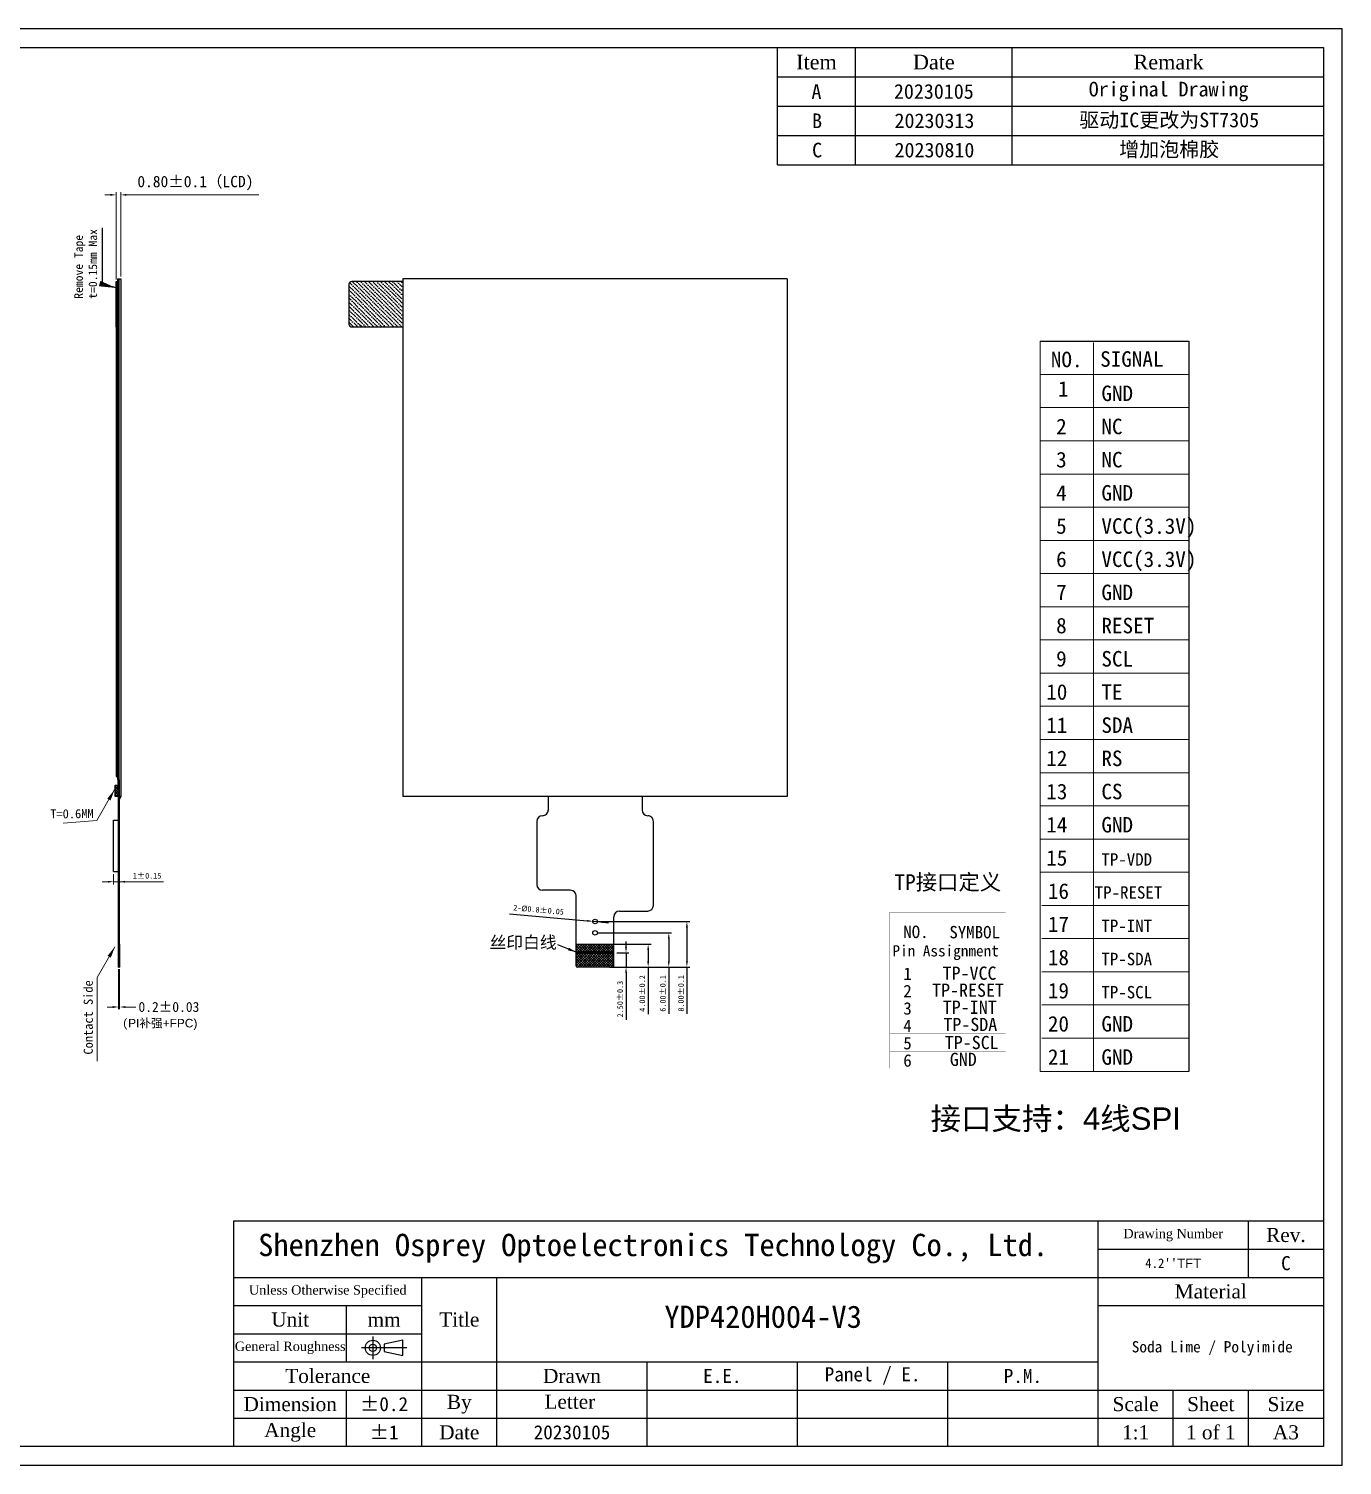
# Model space of a CAD drawing. Header units: millimetres. Extents: x 1186 to 1571, y 291 to 543.
# Drawn here: x 1340 to 1571, y 290.8 to 543.3 of the extents above; entities that cross this region are included whole.
import ezdxf
from ezdxf.enums import TextEntityAlignment as Align
from ezdxf.lldxf.tags import DXFTag

# ---------------------------------------------------------------- set-up
doc = ezdxf.new("R2010")
doc.units = ezdxf.units.MM
for name, color, linetype in [('BL', 7, 'Continuous'), ('dim', 3, 'Continuous'), ('Dimension', 7, 'Continuous'), ('DIM（标注）', 3, 'Continuous'), ('DWG', 7, 'Continuous'), ('FPC', 30, 'Continuous'), ('Frame', 7, 'Continuous'), ('IC', 3, 'Continuous'), ('Index', 7, 'Continuous'), ('M2', 4, 'Continuous'), ('TEXT', 4, 'Continuous'), ('下线-AG', 210, 'Continuous'), ('偏光片', 4, 'Continuous')]:
    doc.layers.add(name, color=color, linetype=linetype)
for name, color, linetype, lineweight in [('Title block', 7, 'Continuous', 9), ('图框', 7, 'Continuous', 0), ('尺寸标注层', 3, 'Continuous', 0)]:
    doc.layers.add(name, color=color, linetype=linetype, lineweight=lineweight)
doc.styles.add('SIMPLEX', font='simplex')
doc.styles.get("Standard").update_dxf_attribs({"font": 'txt', "bigfont": 'gbcbig.shx'})
doc.styles.add('宋体', font='')
doc.styles.add('样式 4', font='')
doc.styles.get('宋体').set_extended_font_data('SimSun')
doc.styles.get('样式 4').set_extended_font_data('SimSun')
tags = doc.linetypes.add('CENTER', pattern=[2, 1.25, -0.25, 0.25, -0.25]).pattern_tags.tags
tags[10:11] = [DXFTag(74, 4), DXFTag(75, 0), DXFTag(340, '0'), DXFTag(46, 0.0), DXFTag(50, 0.0), DXFTag(44, 0.0), DXFTag(45, 0.0)]
tags[8:9] = [DXFTag(74, 4), DXFTag(75, 0), DXFTag(340, '0'), DXFTag(46, 0.0), DXFTag(50, 0.0), DXFTag(44, 0.0), DXFTag(45, 0.0)]
tags[6:7] = [DXFTag(74, 4), DXFTag(75, 0), DXFTag(340, '0'), DXFTag(46, 0.0), DXFTag(50, 0.0), DXFTag(44, 0.0), DXFTag(45, 0.0)]
tags[4:5] = [DXFTag(74, 4), DXFTag(75, 0), DXFTag(340, '0'), DXFTag(46, 0.0), DXFTag(50, 0.0), DXFTag(44, 0.0), DXFTag(45, 0.0)]
doc.dimstyles.new('0', dxfattribs={"dimtxt": 2.5, "dimasz": 1.5, "dimexe": 0.5, "dimexo": 0.3, "dimgap": 0.2, "dimtad": 1, "dimzin": 1, "dimdsep": 46, "dimtxsty": 'Standard', "dimcen": 0, "dimadec": 0, "dimazin": 0, "dimtfac": 1, "dimtmove": 0, "dimatfit": 3, "dimfxl": 1, "dimarcsym": 0})
doc.dimstyles.new('2019', dxfattribs={"dimtxt": 2, "dimasz": 2, "dimexe": 0.5, "dimexo": 0.5, "dimgap": 0.5, "dimtad": 1, "dimdsep": 46, "dimtxsty": 'SIMPLEX', "dimcen": 1, "dimazin": 2, "dimtfac": 1, "dimtmove": 0, "dimatfit": 3, "dimfxl": 1.2, "dimlwd": 9, "dimlwe": 9, "dimarcsym": 0})
doc.dimstyles.new('ISO-25', dxfattribs={"dimtxt": 2.5, "dimasz": 2.5, "dimexe": 1.25, "dimexo": 0.625, "dimtad": 1, "dimtxsty": 'Standard', "dimcen": 2.5, "dimadec": 0, "dimazin": 0, "dimtfac": 1, "dimtmove": 0, "dimatfit": 3, "dimfxl": 1, "dimarcsym": 0})
doc.dimstyles.new('ISO-25$0', dxfattribs={"dimscale": 0.5, "dimtxt": 2, "dimasz": 2, "dimexe": 0.8, "dimexo": 0.8, "dimtad": 0, "dimrnd": 0.01, "dimzin": 9, "dimdsep": 46, "dimtxsty": 'Standard', "dimcen": 2.5, "dimadec": 0, "dimazin": 2, "dimtfac": 1, "dimtofl": 0, "dimtmove": 0, "dimatfit": 0, "dimfxl": 1, "dimlwd": 13, "dimlwe": 13, "dimarcsym": 0})
doc.dimstyles.get("Standard").update_dxf_attribs({"dimtxt": 3, "dimasz": 1.5, "dimexe": 0.3, "dimexo": 0.3, "dimgap": 0.5, "dimtad": 1, "dimtoh": 1, "dimdsep": 46, "dimtxsty": 'Standard', "dimcen": 0.5, "dimclrd": 2, "dimclre": 3, "dimclrt": 6, "dimadec": 1, "dimazin": 0, "dimtfac": 1, "dimtofl": 0, "dimtmove": 0, "dimatfit": 3, "dimfxl": 1, "dimtolj": 1, "dimtzin": 0, "dimarcsym": 0})
doc.dimstyles.new('标准', dxfattribs={"dimtxt": 1.8, "dimasz": 1.5, "dimexe": 0.5, "dimexo": 0.4, "dimgap": 0.1, "dimtad": 1, "dimzin": 1, "dimdsep": 46, "dimtxsty": '宋体', "dimblk": 'CLOSEDBLANK', "dimcen": 0.09, "dimclrd": 96, "dimclre": 96, "dimclrt": 3, "dimadec": 0, "dimazin": 0, "dimtfac": 1, "dimtofl": 0, "dimtmove": 0, "dimatfit": 1, "dimldrblk": 'CLOSEDBLANK', "dimfxl": 1, "dimtolj": 1, "dimlwd": 0, "dimlwe": 0, "dimarcsym": 0})
pattern_1 = [(45, (1076.01179, 304.9305), (-0.08838835, 0.08838835), []), (135, (1076.01179, 304.9305), (-0.08838835, -0.08838835), [])]

# ---------------------------------------------------------------- blocks, each defined once
blk = doc.blocks.new('*D57')
at = {"color": 7, "lineweight": 0, "transparency": 16777216}
for p, q in [((1354.34, 514.12), (1353.34, 514.12)), ((1355.34, 499.26), (1355.34, 514.62)), ((1356.14, 499.76), (1356.14, 514.62)), ((1357.14, 514.12), (1380.43, 514.12))]:
    blk.add_line(p, q, dxfattribs=at)
at = {"color": 7, "transparency": 16777216}
for points in [[(1354.34, 514.29), (1354.34, 513.96), (1355.34, 514.12)], [(1357.14, 514.29), (1357.14, 513.96), (1356.14, 514.12)]]:
    blk.add_solid(points, dxfattribs=at)
at = {"layer": 'Defpoints', "color": 0, "transparency": 16777216}
for p in [(1355.34, 514.12), (1355.34, 498.86), (1356.14, 499.36)]:
    blk.add_point(p, dxfattribs=at)
at = {"color": 7, "transparency": 16777216, "insert": (1369.28, 516.2), "char_height": 2, "attachment_point": 5, "style": '宋体'}
blk.add_mtext('\\A1;0.80%%P0.1（LCD)', dxfattribs=at)
blk = doc.blocks.new('_ClosedBlank')
at = {"color": 0, "linetype": 'ByBlock', "lineweight": -2}
for p, q in [((-1, 0.17), (0, 0)), ((-1, 0.17), (-1, -0.17)), ((0, 0), (-1, -0.17))]:
    blk.add_line(p, q, dxfattribs=at)
blk = doc.blocks.new('*D58')
at = {"color": 7, "lineweight": 13}
for p, q in [((1355.76, 377.96), (1355.76, 370.93)), ((1355.96, 377.96), (1355.96, 370.93)), ((1354.76, 371.33), (1353.76, 371.33)), ((1356.96, 371.33), (1358.81, 371.33))]:
    blk.add_line(p, q, dxfattribs=at)
at = {"color": 7}
for points in [[(1354.76, 371.5), (1354.76, 371.16), (1355.76, 371.33)], [(1356.96, 371.5), (1356.96, 371.16), (1355.96, 371.33)]]:
    blk.add_solid(points, dxfattribs=at)
at = {"layer": 'Defpoints', "color": 0}
for p in [(1355.76, 378.36), (1355.96, 378.36), (1355.96, 371.33)]:
    blk.add_point(p, dxfattribs=at)
at = {"color": 7, "insert": (1364.62, 371.33), "char_height": 1.75, "attachment_point": 5, "style": '宋体'}
blk.add_mtext('0.2%%P0.03', dxfattribs=at)
blk = doc.blocks.new('*D60')
at = {"layer": 'Defpoints', "color": 0, "transparency": 16777216}
for p in [(1441.81, 382.36), (1448.9, 382.36), (1441.61, 378.36)]:
    blk.add_point(p, dxfattribs=at)
at = {"layer": 'dim', "color": 0, "lineweight": -2, "transparency": 16777216}
for p, q in [((1442.31, 382.36), (1449.4, 382.36)), ((1448.9, 381.36), (1448.9, 379.36)), ((1442.11, 378.36), (1449.4, 378.36)), ((1448.9, 378.36), (1448.9, 370.06))]:
    blk.add_line(p, q, dxfattribs=at)
at = {"layer": 'dim', "color": 0, "transparency": 16777216}
for points in [[(1448.73, 381.36), (1449.07, 381.36), (1448.9, 382.36)], [(1448.73, 379.36), (1449.07, 379.36), (1448.9, 378.36)]]:
    blk.add_solid(points, dxfattribs=at)
at = {"layer": 'dim', "color": 0, "lineweight": 0, "transparency": 16777216, "insert": (1447.86, 373.71), "char_height": 1, "attachment_point": 5, "rotation": 90, "style": '宋体'}
blk.add_mtext('4.00±0.2', dxfattribs=at)
blk = doc.blocks.new('*D61')
at = {"layer": 'Defpoints', "color": 0, "transparency": 16777216}
for p in [(1442.86, 380.85), (1445.01, 380.85), (1442.66, 378.36)]:
    blk.add_point(p, dxfattribs=at)
at = {"layer": 'dim', "color": 0, "lineweight": -2, "transparency": 16777216}
for p, q in [((1445.01, 381.85), (1445.01, 382.85)), ((1443.36, 380.85), (1445.51, 380.85)), ((1445.01, 380.85), (1445.01, 378.36)), ((1443.16, 378.36), (1445.51, 378.36)), ((1445.01, 377.36), (1445.01, 369.08))]:
    blk.add_line(p, q, dxfattribs=at)
at = {"layer": 'dim', "color": 0, "transparency": 16777216}
for points in [[(1444.84, 381.85), (1445.17, 381.85), (1445.01, 380.85)], [(1444.84, 377.36), (1445.17, 377.36), (1445.01, 378.36)]]:
    blk.add_solid(points, dxfattribs=at)
at = {"layer": 'dim', "color": 0, "lineweight": 0, "transparency": 16777216, "insert": (1443.97, 372.72), "char_height": 1, "attachment_point": 5, "rotation": 90, "style": '宋体'}
blk.add_mtext('2.50±0.3', dxfattribs=at)
blk = doc.blocks.new('*D62')
at = {"color": 0, "lineweight": -2, "transparency": 16777216}
for p, q in [((1424.53, 387.7), (1438.17, 386.48)), ((1439.96, 386.32), (1439.17, 386.39)), ((1440.96, 386.23), (1441.95, 386.15))]:
    blk.add_line(p, q, dxfattribs=at)
at = {"color": 0, "transparency": 16777216}
for points in [[(1438.18, 386.65), (1438.15, 386.32), (1439.17, 386.39)], [(1440.97, 386.4), (1440.94, 386.07), (1439.96, 386.32)]]:
    blk.add_solid(points, dxfattribs=at)
at = {"layer": 'Defpoints', "color": 0, "transparency": 16777216}
for p in [(1439.17, 386.39), (1439.96, 386.32)]:
    blk.add_point(p, dxfattribs=at)
at = {"color": 0, "transparency": 16777216, "insert": (1429.63, 388.41), "char_height": 1, "attachment_point": 5, "rotation": 354.9013, "style": '宋体'}
blk.add_mtext('2-%%C0.8%%P0.05', dxfattribs=at)
blk = doc.blocks.new('*D65')
at = {"layer": 'Defpoints', "color": 0, "transparency": 16777216}
for p in [(1439.56, 384.36), (1452.53, 384.36), (1441.61, 378.36)]:
    blk.add_point(p, dxfattribs=at)
at = {"layer": 'dim', "color": 0, "lineweight": -2, "transparency": 16777216}
for p, q in [((1440.06, 384.36), (1453.03, 384.36)), ((1452.53, 383.36), (1452.53, 379.36)), ((1442.11, 378.36), (1453.03, 378.36)), ((1452.53, 378.36), (1452.53, 370.11))]:
    blk.add_line(p, q, dxfattribs=at)
at = {"layer": 'dim', "color": 0, "transparency": 16777216}
for points in [[(1452.36, 383.36), (1452.69, 383.36), (1452.53, 384.36)], [(1452.36, 379.36), (1452.69, 379.36), (1452.53, 378.36)]]:
    blk.add_solid(points, dxfattribs=at)
at = {"layer": 'dim', "color": 0, "lineweight": 0, "transparency": 16777216, "insert": (1451.49, 373.72), "char_height": 1, "attachment_point": 5, "rotation": 90, "style": '宋体'}
blk.add_mtext('6.00±0.1', dxfattribs=at)
blk = doc.blocks.new('*D66')
at = {"layer": 'Defpoints', "color": 0, "transparency": 16777216}
for p in [(1439.56, 386.36), (1455.71, 386.36), (1441.61, 378.36)]:
    blk.add_point(p, dxfattribs=at)
at = {"layer": 'dim', "color": 0, "lineweight": -2, "transparency": 16777216}
for p, q in [((1440.06, 386.36), (1456.21, 386.36)), ((1455.71, 385.36), (1455.71, 379.36)), ((1442.11, 378.36), (1456.21, 378.36)), ((1455.71, 378.36), (1455.71, 370.13))]:
    blk.add_line(p, q, dxfattribs=at)
at = {"layer": 'dim', "color": 0, "transparency": 16777216}
for points in [[(1455.55, 385.36), (1455.88, 385.36), (1455.71, 386.36)], [(1455.55, 379.36), (1455.88, 379.36), (1455.71, 378.36)]]:
    blk.add_solid(points, dxfattribs=at)
at = {"layer": 'dim', "color": 0, "lineweight": 0, "transparency": 16777216, "insert": (1454.68, 373.74), "char_height": 1, "attachment_point": 5, "rotation": 90, "style": '宋体'}
blk.add_mtext('8.00±0.1', dxfattribs=at)
blk = doc.blocks.new('*D91')
at = {"layer": 'Defpoints', "color": 0}
for p in [(1355.89, 396.67), (1354.89, 395.16), (1355.89, 393.36)]:
    blk.add_point(p, dxfattribs=at)
at = {"layer": 'TEXT', "color": 0, "lineweight": 9, "ltscale": 5}
for p, q in [((1354.89, 394.66), (1354.89, 392.86)), ((1355.89, 396.17), (1355.89, 392.86)), ((1353.89, 393.36), (1352.89, 393.36)), ((1354.89, 393.36), (1355.89, 393.36)), ((1355.89, 393.36), (1363.68, 393.36)), ((1356.89, 393.36), (1357.89, 393.36))]:
    blk.add_line(p, q, dxfattribs=at)
at = {"layer": 'TEXT', "color": 0}
for points in [[(1353.89, 393.19), (1353.89, 393.52), (1354.89, 393.36)], [(1356.89, 393.52), (1356.89, 393.19), (1355.89, 393.36)]]:
    blk.add_solid(points, dxfattribs=at)
at = {"layer": 'TEXT', "color": 0, "insert": (1360.8, 394.4), "char_height": 1, "attachment_point": 5, "style": '宋体'}
blk.add_mtext('1%%P0.15', dxfattribs=at)

msp = doc.modelspace()

# ---------------------------------------------------------------- hatches: boundary and pattern name
h = msp.add_hatch()
h.set_pattern_fill('ANSI37', color=6, scale=0.1)
h.set_pattern_definition([(45, (0.94545, 1.00975), (-0.2245064, 0.2245064), []), (135, (0.94545, 1.00975), (-0.2245064, -0.2245064), [])])
h.paths.add_polyline_path([(1355.7681312, 410.3578222), (1355.1681312, 410.3578222), (1355.1681312, 408.3578222), (1355.7681312, 408.3578222)])
h = msp.add_hatch()
h.set_pattern_fill('ANSI37', color=0, style=0)
h.set_pattern_definition(pattern_1)
h.paths.add_polyline_path([(1355.6381, 411.3578222), (1355.8881312, 411.3578222), (1355.8881312, 408.3578222), (1355.7681312, 408.3578222)])
h = msp.add_hatch()
h.set_pattern_fill('ANSI37', color=0, style=0)
h.set_pattern_definition(pattern_1)
h.paths.add_polyline_path([(1355.8881312, 408.3578222), (1356.1381, 408.3578222), (1355.8881312, 407.8412564)])
h = msp.add_hatch()
h.set_pattern_fill('ANSI37', color=24, scale=0.01, style=0)
h.set_pattern_definition([(45, (44.908045, -6.999135), (-0.0224506403, 0.0224506403), []), (135, (44.908045, -6.999135), (-0.0224506403, -0.0224506403), [])])
h.paths.add_polyline_path([(1355.8881312, 382.3587), (1355.8881312, 378.3586876), (1355.9581, 378.3586876), (1355.9581, 382.3587)])
at = {"layer": 'dim'}
h = msp.add_hatch(dxfattribs=at)
h.set_pattern_fill('ANSI36', color=5, scale=4, style=0)
h.set_pattern_definition([(135, (2105.98507, -3926.75136), (-0.265165043, 0.972271824), [1.25, -0.25, 0, -0.25])])
h.paths.add_polyline_path([(1396.2798373, 498.3962112, -0.4142135624), (1396.7798373, 498.8962112), (1405.6298373, 498.8962112), (1405.6298373, 490.8962112), (1396.7798373, 490.8962112, -0.4142135624), (1396.2798373, 491.3962112)])
at = {"layer": 'DIM（标注）'}
h = msp.add_hatch(dxfattribs=at)
h.set_pattern_fill('ANSI37', color=22, scale=0.1, style=0)
h.set_pattern_definition([(45, (-122.9821, 166.36077), (-0.2245064, 0.2245064), []), (135, (-122.9821, 166.36077), (-0.2245064, -0.2245064), [])])
h.paths.add_polyline_path([(1436.2640971, 382.3586876), (1436.2640971, 378.5586876, 0.4142135624), (1436.4640971, 378.3586876), (1442.6640971, 378.3586876, 0.4142135624), (1442.8640971, 378.5586876), (1442.8640971, 382.3586876)])
h = msp.add_hatch(dxfattribs=at)
h.set_pattern_fill('ANSI31', color=0, scale=0.01, style=0)
h.set_pattern_definition([(45, (-132.982114, 166.360772), (-0.0224506403, 0.0224506403), [])])
h.paths.add_polyline_path([(1442.8640971, 380.9586876), (1442.8640971, 380.7586876), (1436.2640971, 380.7586876), (1436.2640971, 380.9586876)])

# ---------------------------------------------------------------- linework, layer by layer
for p, q in [((1517.8278864, 488.382124), (1543.9642001, 488.3821233)), ((1543.9642001, 488.3821233), (1543.9642518, 360.0137703)), ((1355.6381, 411.3578222), (1355.7681312, 408.3578222)), ((1355.668114, 410.2578222), (1355.668114, 409.6078222)), ((1355.8881312, 411.3578222), (1355.8881312, 408.3578222)), ((1473.3591002, 411.3578222), (1473.3591002, 408.3578222)), ((1355.7681312, 408.3578222), (1355.8881312, 408.3578222))]:
    msp.add_line(p, q)
at = {"color": 7}
msp.add_line((1355.6381, 411.3578222), (1355.8881312, 411.3578222), dxfattribs=at)
at = {"color": 0}
for p, q in [((1356.1381, 408.3578222), (1355.8881312, 407.8412564)), ((1355.8881312, 408.3578222), (1355.8881312, 407.8412564)), ((1355.8881312, 408.3578222), (1356.1381, 408.3578222))]:
    msp.add_line(p, q, dxfattribs=at)
at = {"color": 30, "ltscale": 5}
for p, q in [((1431.3109466, 408.3578222), (1431.3109469, 405.9578)), ((1447.8172483, 408.3578222), (1447.8172487, 405.9578035)), ((1429.3176463, 403.9578224), (1429.3176463, 392.8562999))]:
    msp.add_line(p, q, dxfattribs=at)
at = {"color": 1}
for p, q in [((1354.8881, 404.1578), (1355.7581296, 404.1578)), ((1354.8881, 395.1630697), (1355.7581296, 395.16307))]:
    msp.add_line(p, q, dxfattribs=at)
at = {"color": 30}
for p, q in [((1449.8172605, 392.8578233), (1449.8172483, 403.9578)), ((1449.819107, 389.1966), (1449.8190948, 403.9578)), ((1435.2641914, 391.8578221), (1430.3175358, 391.8578221)), ((1443.8659078, 388.1966), (1448.819107, 388.1966))]:
    msp.add_line(p, q, dxfattribs=at)
at = {"color": 24}
for p, q in [((1355.8881312, 382.3587), (1355.9581, 382.3587)), ((1355.8881312, 382.3587), (1355.8881312, 378.3586876)), ((1355.9581, 382.3587), (1355.9581, 378.3586876)), ((1355.8881312, 378.3586876), (1355.9581, 378.3586876))]:
    msp.add_line(p, q, dxfattribs=at)
at = {"color": 30, "lineweight": 5}
for p, q in [((1442.8640971, 382.3586876), (1436.2640971, 382.3586876)), ((1442.6640971, 378.3586876), (1436.4640971, 378.3586876))]:
    msp.add_line(p, q, dxfattribs=at)
at = {"color": 30, "linetype": 'Continuous', "lineweight": 0}
msp.add_line((1441.6140971, 378.3586876), (1437.5140971, 378.3586876), dxfattribs=at)
at = {"color": 5}
msp.add_lwpolyline([(1355.3380688, 498.8578222), (1355.2880688, 498.8578222), (1355.2880688, 490.8578222), (1355.3380688, 490.8578222)], close=True, dxfattribs=at)
at = {"color": 6}
msp.add_lwpolyline([(1355.1681312, 410.3578222), (1355.7681312, 410.3578222), (1355.7681312, 408.3578222), (1355.1681312, 408.3578222)], close=True, dxfattribs=at)
at = {"color": 30}
for centre, start, end in [((1430.3176474, 403.9578222), 90.000012134, 180.000012134), ((1430.3109471, 405.9577997), 270.000012134, 0.000012134), ((1448.8172487, 405.9578037), 180.000012134, 270.000012134), ((1448.8172494, 403.9578037), 0.000012134, 90.000012134)]:
    msp.add_arc(centre, 1, start, end, dxfattribs=at)
at = {"color": 30, "linetype": 'Continuous'}
for centre, start, end in [((1430.3176452, 392.8578221), 179.99999402, 269.99999402), ((1435.2640971, 390.8578221), 0.000000561, 90.000000561), ((1448.819107, 389.1966), 270, 0), ((1443.8659079, 387.1966), 90.000006541, 180.000006541)]:
    msp.add_arc(centre, 1, start, end, dxfattribs=at)
at = {"layer": 'BL', "color": 7, "linetype": 'Continuous', "lineweight": 13}
for p, q in [((1527.1972716, 488.1845357), (1527.1972716, 360.0137703)), ((1517.8278864, 482.5471982), (1543.9642518, 482.5471982)), ((1517.8278864, 476.7122731), (1543.9642518, 476.7122731)), ((1517.8278864, 470.8773479), (1543.9642518, 470.8773479)), ((1517.8278864, 465.0424228), (1543.9642518, 465.0424228)), ((1517.8278864, 459.2074977), (1543.9642518, 459.2074977)), ((1517.8278864, 453.3725725), (1543.9642518, 453.3725725)), ((1517.8278864, 447.5376474), (1543.9642518, 447.5376474)), ((1517.8278864, 441.7027223), (1543.9642518, 441.7027223)), ((1517.8278864, 435.8677971), (1543.9642518, 435.8677971)), ((1517.8278864, 430.032872), (1543.9642518, 430.032872)), ((1517.8278864, 424.1979468), (1543.9642518, 424.1979468)), ((1517.8278864, 418.3630217), (1543.9642518, 418.3630217)), ((1517.8278864, 412.5280966), (1543.9642518, 412.5280966)), ((1517.8278864, 406.6931714), (1543.9642518, 406.6931714)), ((1517.8278864, 400.8582463), (1543.9642518, 400.8582463)), ((1517.8278864, 395.0233212), (1543.9642518, 395.0233212)), ((1518.1205742, 389.188396), (1543.9642518, 389.188396)), ((1518.1205742, 383.3534709), (1543.9642518, 383.3534709)), ((1518.1205742, 377.5185457), (1543.9642518, 377.5185457)), ((1518.1205742, 371.6836206), (1543.9642518, 371.6836206)), ((1518.1205742, 365.8486955), (1543.9642518, 365.8486955)), ((1517.827887, 360.0137703), (1543.9642518, 360.0137703))]:
    msp.add_line(p, q, dxfattribs=at)
at = {"layer": 'dim', "color": 5}
for p, q in [((1396.2798373, 498.3962112), (1396.2798373, 491.3962112)), ((1405.7590953, 498.8962112), (1396.7798373, 498.8962112)), ((1396.7798373, 490.8962112), (1405.7590953, 490.8962112))]:
    msp.add_line(p, q, dxfattribs=at)
at = {"layer": 'dim', "color": 7, "ltscale": 10}
for p, q in [((1473.3591002, 499.3578222), (1405.7591008, 499.3578222)), ((1405.7591008, 499.3578222), (1405.7591008, 408.3578222)), ((1473.3591002, 499.3578222), (1473.3591002, 408.3578222)), ((1473.3591002, 408.3578222), (1405.7591008, 408.3578297)), ((1473.3591002, 408.3578222), (1405.7591008, 408.3578222))]:
    msp.add_line(p, q, dxfattribs=at)
at = {"layer": 'dim', "color": 30}
for p, q in [((1436.2640971, 378.5586876), (1436.2640971, 390.8578221)), ((1442.8640971, 378.5586876), (1442.8659079, 387.1965998)), ((1442.6640971, 378.3586876), (1436.4640971, 378.3586876)), ((1442.6640971, 378.3586876), (1436.4640971, 378.3586876))]:
    msp.add_line(p, q, dxfattribs=at)
at = {"layer": 'dim', "color": 5}
for centre, start, end in [((1396.7798373, 498.3962112), 90, 180), ((1396.7798373, 491.3962112), 180, 270)]:
    msp.add_arc(centre, 0.5, start, end, dxfattribs=at)
at = {"layer": 'dim', "color": 30}
for centre, start, end in [((1436.4640971, 378.5586876), 180, 270), ((1436.4640971, 378.5586876), 180, 270), ((1442.6640971, 378.5586876), 270, 0), ((1442.6640971, 378.5586876), 270, 360)]:
    msp.add_arc(centre, 0.2, start, end, dxfattribs=at)
at = {"layer": 'DIM（标注）', "color": 0}
for p, q in [((1442.8640971, 380.9586876), (1436.2640971, 380.9586876)), ((1442.8640971, 380.7586876), (1436.2640971, 380.7586876))]:
    msp.add_line(p, q, dxfattribs=at)
at = {"layer": 'DWG', "color": 7}
for p, q in [((1355.6381, 411.3578222), (1355.6381, 499.3578222)), ((1355.6381, 499.3578222), (1355.8881312, 499.3578222)), ((1355.8881312, 499.3578222), (1356.1381, 499.3578222)), ((1355.8881312, 408.3578222), (1355.8881312, 499.3578222)), ((1356.1381, 499.3578222), (1356.1381, 408.3578222)), ((1355.8881312, 411.3578222), (1355.6381, 411.3578222)), ((1355.668114, 410.2578222), (1355.8881312, 410.2578222)), ((1355.668114, 409.6078222), (1355.8881312, 409.6078222)), ((1356.1381, 408.3578222), (1355.8881312, 408.3578222))]:
    msp.add_line(p, q, dxfattribs=at)
at = {"layer": 'DWG', "color": 30}
for p, q in [((1355.8881312, 409.4578222), (1355.8881312, 378.3586876)), ((1355.7581296, 378.3586876), (1355.7581296, 409.1578218)), ((1355.7581296, 409.1578218), (1355.8881312, 409.1578218)), ((1355.7681296, 409.1578218), (1355.8881312, 409.1578218)), ((1355.7581296, 378.3586876), (1355.8881312, 378.3586876))]:
    msp.add_line(p, q, dxfattribs=at)
at = {"layer": 'FPC', "color": 30}
for centre in [(1439.5640971, 386.3587), (1439.5640971, 384.3587)]:
    msp.add_circle(centre, 0.4, dxfattribs=at)
at = {"layer": 'Frame', "color": 7}
for p, q in [((1570.9588511, 543.3333299), (1186.3722, 543.3333299)), ((1570.9588511, 290.756318), (1570.9588511, 543.3333299)), ((1189.37221, 540.0295976), (1567.6551187, 540.0295976)), ((1471.6136216, 524.5498022), (1471.6136216, 540.0295976)), ((1485.3734396, 524.5498022), (1485.3734396, 540.0295976)), ((1512.8930758, 524.5498022), (1512.8930758, 540.0295976)), ((1567.6551187, 540.0295976), (1567.6551187, 294.0600503)), ((1471.6136216, 534.8696658), (1567.6551187, 534.8696658)), ((1471.6136216, 519.3898705), (1471.6136216, 534.8696658)), ((1485.3734396, 519.3898705), (1485.3734396, 534.8696658)), ((1512.8930758, 519.3898705), (1512.8930758, 534.8696658)), ((1471.6136216, 529.709734), (1567.6551187, 529.709734)), ((1471.6136216, 529.709734), (1567.6551187, 529.709734)), ((1471.6136216, 529.709734), (1567.6551187, 529.709734)), ((1471.6136216, 524.5498022), (1567.6551187, 524.5498022)), ((1471.6136216, 524.5498022), (1567.6551187, 524.5498022)), ((1471.6136216, 524.5498022), (1567.6551187, 524.5498022)), ((1471.6136216, 519.3898705), (1567.6551187, 519.3898705)), ((1471.6136216, 519.3898705), (1567.6551187, 519.3898705)), ((1471.6136216, 519.3898705), (1567.6551187, 519.3898705)), ((1376.0386444, 294.0600503), (1376.0386444, 333.7048381)), ((1376.0386444, 333.7048381), (1567.6551187, 333.7048381)), ((1528.0103309, 294.0600503), (1528.0103309, 333.7048381)), ((1554.4401895, 323.7936411), (1554.4401895, 333.7048381)), ((1528.0103309, 328.7492396), (1567.6551187, 328.7492396)), ((1376.0386444, 323.7936411), (1567.6551187, 323.7936411)), ((1409.0759675, 294.0600503), (1409.0759675, 323.7936411)), ((1422.2908968, 294.0600503), (1422.2908968, 323.7936411)), ((1376.0386444, 318.8380427), (1409.0759675, 318.8380427)), ((1395.8610383, 308.9268457), (1395.8610383, 318.8380427)), ((1528.0103309, 318.8380427), (1567.6551187, 318.8380427)), ((1376.0386444, 313.8824442), (1409.0759675, 313.8824442)), ((1376.0386444, 308.9268457), (1528.0103309, 308.9268457)), ((1448.7207553, 294.0600503), (1448.7207553, 308.9268457)), ((1475.1506139, 294.0600503), (1475.1506139, 308.9268457)), ((1501.5804724, 294.0600503), (1501.5804724, 308.9268457)), ((1376.0386444, 303.9712472), (1567.6551187, 303.9712472)), ((1395.8610383, 294.0600503), (1395.8610383, 303.9712472)), ((1541.2252602, 294.0600503), (1541.2252602, 303.9712472)), ((1554.4401895, 294.0600503), (1554.4401895, 303.9712472)), ((1376.0386444, 299.0156488), (1567.6551187, 299.0156488)), ((1567.6551187, 294.0600503), (1189.37221, 294.0600503)), ((1186.3722, 290.756318), (1570.9588511, 290.756318))]:
    msp.add_line(p, q, dxfattribs=at)
at = {"layer": 'Frame', "color": 7, "linetype": 'CENTER'}
for p, q in [((1400.4862635, 313.3868843), (1400.4862635, 309.4224056)), ((1406.4329817, 311.404645), (1398.5040241, 311.404645))]:
    msp.add_line(p, q, dxfattribs=at)
at = {"layer": 'Frame', "color": 7}
msp.add_lwpolyline([(1405.7722352, 310.083152), (1405.7722352, 312.7261379), (1402.4685029, 312.0653914), (1402.4685029, 310.7438985)], close=True, dxfattribs=at)
for radius in [1.3214929, 0.6607465]:
    msp.add_circle((1400.4862635, 311.404645), radius, dxfattribs=at)
at = {"layer": 'IC', "color": 1, "ltscale": 5}
msp.add_line((1354.8881, 395.1630697), (1354.8881, 404.1578), dxfattribs=at)
at = {"layer": 'M2', "color": 7, "linetype": 'ByBlock', "const_width": 0.0128187}
for points in [[(1491.3987024, 360.5494945), (1491.3987024, 388.0185602)], [(1491.4091241, 388.0081078), (1511.7575939, 388.0081078)], [(1511.7607986, 360.5390421), (1511.7607986, 388.0081078)], [(1491.4091241, 382.894089), (1511.7575939, 382.894089)], [(1491.4091241, 378.824394), (1511.7575939, 378.824394)], [(1491.4091241, 378.824394), (1511.7575939, 378.824394)], [(1498.5245386, 360.5391369), (1498.531089, 378.824394)], [(1491.4091241, 375.772124), (1511.7575939, 375.772124)], [(1491.4091241, 372.7198541), (1511.7575939, 372.7198541)], [(1491.4091241, 369.6675841), (1511.7575939, 369.6675841)], [(1491.4091241, 366.6153141), (1511.7575939, 366.6153141)], [(1491.4091241, 363.5630416), (1511.7575939, 363.5630416)], [(1491.4123287, 360.5390421), (1511.7607986, 360.5390421)]]:
    msp.add_lwpolyline(points, dxfattribs=at)
at = {"layer": 'M2', "color": 7, "linetype": 'ByBlock', "const_width": 0.0064094}
for points in [[(1491.3954977, 388.0185602, 1), (1491.4019071, 388.0185602, 1)], [(1491.4059194, 388.0081078, 1), (1491.4123287, 388.0081078, 1)], [(1511.7575939, 388.0081078, 1), (1511.7640033, 388.0081078, 1)], [(1511.7575939, 388.0081078, 1), (1511.7640033, 388.0081078, 1)], [(1491.4059194, 382.894089, 1), (1491.4123287, 382.894089, 1)], [(1511.7575939, 382.894089, 1), (1511.7640033, 382.894089, 1)], [(1491.4059194, 378.824394, 1), (1491.4123287, 378.824394, 1)], [(1491.4059194, 378.824394, 1), (1491.4123287, 378.824394, 1)], [(1498.5278843, 378.824394, 1), (1498.5342937, 378.824394, 1)], [(1511.7575939, 378.824394, 1), (1511.7640033, 378.824394, 1)], [(1511.7575939, 378.824394, 1), (1511.7640033, 378.824394, 1)], [(1491.4059194, 375.772124, 1), (1491.4123287, 375.772124, 1)], [(1511.7575939, 375.772124, 1), (1511.7640033, 375.772124, 1)], [(1491.4059194, 372.7198541, 1), (1491.4123287, 372.7198541, 1)], [(1511.7575939, 372.7198541, 1), (1511.7640033, 372.7198541, 1)], [(1491.4059194, 369.6675841, 1), (1491.4123287, 369.6675841, 1)], [(1511.7575939, 369.6675841, 1), (1511.7640033, 369.6675841, 1)], [(1491.4059194, 366.6153141, 1), (1491.4123287, 366.6153141, 1)], [(1511.7575939, 366.6153141, 1), (1511.7640033, 366.6153141, 1)], [(1491.4059194, 363.5630416, 1), (1491.4123287, 363.5630416, 1)], [(1511.7575939, 363.5630416, 1), (1511.7640033, 363.5630416, 1)]]:
    msp.add_lwpolyline(points, format="xyb", close=True, dxfattribs=at)
at = {"layer": '偏光片', "color": 6, "ltscale": 10}
for p, q in [((1355.3380688, 498.8578222), (1355.3380688, 411.8578222)), ((1355.6381, 498.8578222), (1355.3380743, 498.8578222)), ((1355.3380688, 411.8578222), (1355.6381, 411.8578222))]:
    msp.add_line(p, q, dxfattribs=at)
at = {"layer": '图框', "color": 0, "lineweight": 0}
msp.add_line((1517.827887, 360.0137703), (1517.8278864, 488.3821234), dxfattribs=at)

# ---------------------------------------------------------------- texts
at = {"color": 0, "linetype": 'Continuous', "style": '宋体'}
for s, p in [('TP-VCC', (1505.4114733, 376.1212578)), ('TP-RESET', (1505.1449988, 373.1279178)), ('TP-INT', (1505.4480979, 370.1275123)), ('TP-SDA', (1505.5480306, 367.1026218)), ('TP-SCL', (1505.7996399, 363.9276821)), ('GND', (1504.3129116, 360.9638452))]:
    msp.add_text(s, height=2.322432, dxfattribs=at).set_placement(p, align=Align.CENTER)
at = {"color": 7, "linetype": 'Continuous', "lineweight": 0, "char_height": 1.6, "attachment_point": 5, "style": '宋体'}
for s, insert, rotation in [('T=0.6MM', (1347.572479, 405.3011605), 0.606703957), ('Contact Side', (1350.4503962, 369.496998), 90)]:
    msp.add_mtext(s, dxfattribs=dict(at, insert=insert, rotation=rotation))
at = {"layer": 'BL', "color": 7, "linetype": 'Continuous', "lineweight": 13, "style": '宋体'}
for s, height, p in [('1', 2.7301667, (1520.959304, 478.6456221, 14.2656842)), ('GND', 2.73017065, (1528.5982781, 477.8713505)), ('2', 2.7301667, (1520.6399034, 472.0364253)), ('NC', 2.73017065, (1528.5982781, 472.0364253)), ('3', 2.7301667, (1520.6399034, 466.2015002)), ('NC', 2.73017065, (1528.5982781, 466.2015002)), ('4', 2.7301667, (1520.6399034, 460.366575)), ('GND', 2.73017065, (1528.5982781, 460.366575)), ('5', 2.7301667, (1520.6399034, 454.5316499)), ('6', 2.7301667, (1520.6399034, 448.6967248)), ('7', 2.7301667, (1520.6399034, 442.8617996)), ('GND', 2.73017065, (1528.5982781, 442.8617996)), ('8', 2.7301667, (1520.6399034, 437.0268745)), ('RESET', 2.73017065, (1528.5982781, 437.0268745)), ('9', 2.7301667, (1520.6399034, 431.1919494)), ('SCL', 2.73017065, (1528.5982781, 431.1919494)), ('10', 2.73016672, (1518.8971117, 425.3570242)), ('TE', 2.73017065, (1528.5982781, 425.3570242)), ('11', 2.73016672, (1518.8971117, 419.5220991)), ('SDA', 2.73017065, (1528.5982781, 419.5220991)), ('12', 2.73016672, (1518.8971117, 413.6871739)), ('RS', 2.73017065, (1528.5982781, 413.6871739)), ('13', 2.73016672, (1518.8971117, 407.8522488)), ('CS', 2.73017065, (1528.5982781, 407.8522488)), ('14', 2.73016672, (1518.8971117, 402.0173237)), ('GND', 2.73017065, (1528.5982781, 402.0173237)), ('15', 2.73016672, (1518.8971117, 396.1823985)), ('TP-VDD', 2.18413652, (1528.5982781, 396.1823985)), ('16', 2.73016672, (1519.1897995, 390.3474734)), ('TP-RESET', 2.18413652, (1527.4194498, 390.3796063)), ('17', 2.73016672, (1519.1897995, 384.5125483)), ('TP-INT', 2.18413652, (1528.5982781, 384.5125483)), ('18', 2.73016672, (1519.1897995, 378.6776231)), ('TP-SDA', 2.18413652, (1528.5982781, 378.6776231)), ('19', 2.73016672, (1519.1897995, 372.842698)), ('TP-SCL', 2.18413652, (1528.5982781, 372.842698)), ('20', 2.73016672, (1519.1897995, 367.0077728)), ('GND', 2.73017065, (1528.5982781, 367.0077728)), ('21', 2.73016672, (1519.1897995, 361.1728477)), ('GND', 2.73017065, (1528.5982781, 361.1728477))]:
    msp.add_text(s, height=height, dxfattribs=at).set_placement(p)
at = {"layer": 'BL', "color": 1, "linetype": 'Continuous', "lineweight": 13, "style": '宋体'}
for p in [(1528.5982781, 454.5316499), (1528.5982781, 448.6967248)]:
    msp.add_text('VCC(3.3V)', height=2.73017065, dxfattribs=at).set_placement(p)
at = {"layer": 'BL', "color": 7, "linetype": 'Continuous', "lineweight": 13, "char_height": 2.73016672, "attachment_point": 1, "style": '宋体'}
for s, insert, width in [('NO.', (1519.7146905, 486.5478639), 8.391597595), ('SIGNAL', (1528.3806239, 486.6277186), 27.857258724)]:
    msp.add_mtext(s, dxfattribs=dict(at, insert=insert, width=width))
at = {"layer": 'Dimension', "color": 7, "char_height": 3.92674229, "width": 434.634379739, "attachment_point": 1, "style": '宋体'}
for s, insert in [('接口支持：{\\fArial|b0|i0|c0|p32;4}线{\\fArial|b0|i0|c0|p32;SPI}', (1498.5615374, 353.6705141)), ('YDP420H004-V3', (1451.7497852, 318.8438055))]:
    msp.add_mtext(s, dxfattribs=dict(at, insert=insert))
at = {"layer": 'Frame', "color": 7, "attachment_point": 5, "style": '宋体'}
for s, insert, char_height in [('{\\fTimes New Roman|b0|i0|c0|p18;Item}', (1478.4935306, 537.4496317), 2.579965887), ('{\\fTimes New Roman|b0|i0|c0|p18;Date}', (1499.1332577, 537.4496317), 2.579965887), ('{\\fTimes New Roman|b0|i0|c0|p18;Remark}', (1540.4127119, 537.4496317), 2.579965887), ('A', (1478.4935306, 532.2896999), 2.5799659), ('20230105', (1499.1332577, 532.2896999), 2.57996589), ('Original Drawing', (1540.4127119, 532.2896999), 2.579965887), ('B', (1478.6025111, 527.1450382), 2.5799659), ('20230313', (1499.2422382, 527.1450382), 2.57996589), ('驱动IC更改为ST7305', (1540.5216923, 527.1450382), 2.579965887), ('Shenzhen Osprey Optoelectronics Technology Co., Ltd.', (1449.7749504, 328.8450889), 3.92674229), ('{\\fTimes New Roman|b0|i0|c0|p18;Drawing Number}', (1541.2252602, 331.2270389), 1.651866158), ('{\\fTimes New Roman|b0|i0|c0|p18;Rev.}', (1561.0476541, 331.2270389), 2.477799238), ("4.2''{\\fArial|b0|i0|c0|p32;TFT}", (1541.2252602, 326.2714404), 1.651866158), ('{\\fTimes New Roman|b0|i0|c0|p18;Unless Otherwise Specified}', (1392.557306, 321.3158419), 1.651866158), ('{\\fTimes New Roman|b0|i0|c0|p18;Material}', (1547.8327248, 321.3158419), 2.477799238), ('{\\fTimes New Roman|b0|i0|c0|p18;Unit}', (1385.9498413, 316.3602434), 2.477799238), ('{\\fTimes New Roman|b0|i0|c0|p18;mm}', (1402.4685029, 316.3602434), 2.477799238), ('{\\fTimes New Roman|b0|i0|c0|p18;Title}', (1415.6834322, 316.3602434), 2.477799238), ('{\\fTimes New Roman|b0|i0|c0|p18;General Roughness}', (1385.9498413, 311.404645), 1.651866158), ('Soda Lime / Polyimide', (1548.0852386, 311.3001646), 1.98223939), ('Panel / E.', (1488.3655431, 306.4490465), 2.47779924), ('{\\fTimes New Roman|b0|i0|c0|p18;Tolerance}', (1392.557306, 306.4490465), 2.477799238), ('{\\fTimes New Roman|b0|i0|c0|p18;Drawn}', (1435.5058261, 306.4490465), 2.477799238), ('E.E.', (1461.9356846, 306.4490465), 2.47779924), ('P.M.', (1514.7954017, 306.4490465), 2.47779924), ('{\\fTimes New Roman|b0|i0|c0|p18;By}', (1415.6834322, 301.493448), 2.477799238), ('{\\fTimes New Roman|b0|i0|c186|p18;Letter}', (1435.1260999, 301.9193029), 2.477799238), ('{\\fTimes New Roman|b0|i0|c0|p18;Dimension}', (1385.9498413, 301.493448), 2.477799238), ('%%P0.2', (1402.4685029, 301.493448), 2.47779924), ('{\\fTimes New Roman|b0|i0|c0|p18;Scale}', (1534.6177956, 301.493448), 2.477799238), ('{\\fTimes New Roman|b0|i0|c0|p18;Sheet}', (1547.8327248, 301.493448), 2.477799238), ('{\\fTimes New Roman|b0|i0|c0|p18;Size}', (1561.0476541, 301.493448), 2.477799238), ('{\\fTimes New Roman|b0|i0|c0|p18;Angle}', (1385.9498413, 296.5378495), 2.477799238), ('%%p1', (1402.4685029, 296.5378495), 2.47779924), ('{\\fTimes New Roman|b0|i0|c0|p18;Date}', (1415.6834322, 296.5378495), 2.477799238), ('20230105', (1435.5058261, 296.5378495), 2.47779924), ('{\\fTimes New Roman|b0|i0|c0|p18;1:1}', (1534.6177956, 296.5378495), 2.477799238), ('{\\fTimes New Roman|b0|i0|c0|p18;1 of 1}', (1547.8327248, 296.5378495), 2.477799238), ('{\\fTimes New Roman|b0|i0|c0|p18;A3}', (1561.0476541, 296.5378495), 2.477799238)]:
    msp.add_mtext(s, dxfattribs=dict(at, insert=insert, char_height=char_height))
at = {"layer": 'Frame', "color": 1, "attachment_point": 5, "style": '宋体'}
for s, insert, char_height in [('C', (1478.6025111, 521.9851064), 2.5799659), ('20230810', (1499.2422382, 521.9851064), 2.57996589), ('增加泡棉胶', (1540.5216923, 521.9851064), 2.57996589), ('C', (1561.0476541, 326.2714404), 2.4777992)]:
    msp.add_mtext(s, dxfattribs=dict(at, insert=insert, char_height=char_height))
at = {"layer": 'Index', "insert": (1349.9995141, 495.8592593), "char_height": 1.5, "attachment_point": 4, "rotation": 90, "style": '宋体'}
msp.add_mtext('Remove Tape\\Pt=0.15mm Max', dxfattribs=at)
at = {"layer": 'M2', "color": 7, "linetype": 'ByBlock', "style": '宋体'}
for s, height, p in [('NO.', 2.18019393, (1493.7629887, 383.4566055)), ('SYMBOL', 2.18019393, (1501.8670426, 383.4005774)), ('Pin Assignment', 1.962172999, (1491.8619556, 380.2261998)), ('1', 2.1801939, (1493.7654601, 376.0951739)), ('2', 2.1801939, (1493.7654601, 373.042904)), ('3', 2.1801939, (1493.7654601, 369.990634)), ('4', 2.1801939, (1493.7654601, 366.9383615)), ('5', 2.1801939, (1493.7654601, 363.8860915)), ('6', 2.1801939, (1493.7654601, 360.8338215))]:
    msp.add_text(s, height=height, dxfattribs=at).set_placement(p)
at = {"layer": 'Title block', "color": 0, "insert": (1492.1963772, 394.6697981), "char_height": 2.756724548, "attachment_point": 1, "style": '样式 4'}
msp.add_mtext_dynamic_manual_height_columns('TP{\\fSimSun|b0|i0|c134|p2;接口定义}', width=39.50587298, gutter_width=17.5851709, heights=[0], dxfattribs=at)
at = {"layer": '下线-AG', "color": 0, "lineweight": 0, "width": 60.271931239, "attachment_point": 3, "style": '宋体'}
for s, insert, char_height in [('{\\C7;丝印白线}', (1432.8013476, 383.7730143), 2.16), ('{\\C7;(\\fArial|b0|i0|c0|p32;PI\\fSimSun|b0|i0|c134|p2;补强\\fArial|b0|i0|c0|p32;+FPC)}', (1369.628131, 369.2423518), 1.5)]:
    msp.add_mtext(s, dxfattribs=dict(at, insert=insert, char_height=char_height))

# ---------------------------------------------------------------- dimensions: what is measured, and where the dimension line sits
at = {"color": 7}
for base, p1, p2, text, dimstyle, override, picture, middle in [((1355.3380688, 514.1241055), (1356.1381, 499.3578222), (1355.3380688, 498.8578222), '<>%%P0.1（LCD)', '标准', {"dimtxt": 2, "dimasz": 1, "dimgap": 0.8, "dimtxsty": '宋体', "dimsah": 1, "dimdle": 0, "dimclrd": 7, "dimclre": 7, "dimclrt": 7}, '*D57', (1369.2844687, 514.1241055)), ((1355.9581, 371.3311272), (1355.7581296, 378.3586876), (1355.9581, 378.3586876), '<>%%P0.03', 'ISO-25$0', {"dimtxt": 3.5, "dimtxsty": '宋体', "dimclrd": 7, "dimclre": 7, "dimclrt": 7, "dimfxl": 0.8}, '*D58', (1364.6207445, 371.3311272))]:
    dim = msp.add_linear_dim(base=base, p1=p1, p2=p2, text=text, dimstyle=dimstyle, override=override, dxfattribs=at)
    dim.commit()
    dim.dimension.update_dxf_attribs({"geometry": picture, "text_midpoint": middle, "dimtype": 160})
dim = msp.add_diameter_dim_2p(p1=(1439.9625144, 386.3231513), p2=(1439.1656799, 386.3942487), text='2-%%C0.8%%P0.05', dimstyle='ISO-25', override={"dimtxt": 1, "dimasz": 1, "dimexe": 0, "dimdec": 6, "dimrnd": 0.01, "dimtxsty": '宋体', "dimazin": 2, "dimtdec": 4}, dxfattribs=at)
dim.commit()
dim.dimension.update_dxf_attribs({"geometry": '*D62', "text_midpoint": (1429.5249381, 387.2544432), "dimtype": 163})
at = {"layer": 'dim', "color": 7, "lineweight": 0}
for base, p1, p2, override, picture, middle in [((1455.7138836, 386.3587), (1441.6140971, 378.3586876), (1439.5640971, 386.3587), {"dimtxt": 1, "dimasz": 1, "dimexe": 0.49975, "dimexo": 0.49975, "dimgap": 0.49975, "dimtxsty": '宋体', "dimtol": 1, "dimtp": 0.1, "dimtm": 0.1}, '*D66', (1455.7138836, 373.7444124)), ((1452.5275473, 384.3587), (1441.6140971, 378.3586876), (1439.5640971, 384.3587), {"dimtxt": 1, "dimasz": 1, "dimexe": 0.49975, "dimexo": 0.49975, "dimgap": 0.49975, "dimtxsty": '宋体', "dimtol": 1, "dimtp": 0.1, "dimtm": 0.1}, '*D65', (1452.5275473, 373.7192728)), ((1448.8989088, 382.3587), (1441.6140971, 378.3586876), (1441.8140696, 382.3587), {"dimtxt": 1, "dimasz": 1, "dimexe": 0.49975, "dimexo": 0.49975, "dimgap": 0.49975, "dimtxsty": '宋体', "dimtol": 1, "dimtp": 0.2, "dimtm": 0.2}, '*D60', (1448.8989088, 373.7108929)), ((1445.0057845, 380.854786), (1442.6640971, 378.3586876), (1442.8640971, 380.854786), {"dimtxt": 1, "dimasz": 1, "dimexe": 0.49975, "dimexo": 0.49975, "dimgap": 0.49975, "dimtxsty": '宋体', "dimtol": 1, "dimtp": 0.3, "dimtm": 0.3}, '*D61', (1445.0057845, 372.7192728))]:
    dim = msp.add_linear_dim(base=base, p1=p1, p2=p2, angle=270, dimstyle='0', override=override, dxfattribs=at)
    dim.commit()
    dim.dimension.update_dxf_attribs({"geometry": picture, "text_midpoint": middle, "dimtype": 160})
at = {"layer": 'TEXT', "color": 1, "ltscale": 5}
dim = msp.add_linear_dim(base=(1355.8881312, 393.3571615), p1=(1354.8881, 395.1630697), p2=(1355.8881312, 396.673443), angle=180, text='<>%%P0.15', dimstyle='2019', override={"dimtxt": 1, "dimasz": 1, "dimtxsty": '宋体'}, dxfattribs=at)
dim.commit()
dim.dimension.update_dxf_attribs({"geometry": '*D91', "text_midpoint": (1360.8013964, 393.3571615), "dimtype": 160})

# ---------------------------------------------------------------- leaders
at = {"color": 7, "ltscale": 5}
for points in [[(1355.0710208, 409.5435692), (1351.9497935, 404.1391046), (1346.0465287, 403.6559644)], [(1355.1224297, 381.9087758), (1352.0012025, 376.5043112), (1352.0012025, 361.7897898)]]:
    msp.add_leader(points, dimstyle='2019', override={"dimgap": 0.5, "dimtad": 0, "dimtxsty": '宋体'}, dxfattribs=at)
at = {"layer": 'Index'}
msp.add_leader([(1355.3335818, 497.7557305), (1352.9187672, 498.4027782), (1352.9187672, 508.3086468)], dimstyle='Standard', override={"dimscale": 1, "dimtxt": 0.5, "dimasz": 3, "dimgap": 0.1, "dimdec": 3, "dimtxsty": '宋体', "dimclrd": 7}, dxfattribs=at)
at = {"layer": '尺寸标注层', "color": 7, "lineweight": 0}
msp.add_leader([(1436.2640971, 380.9586876), (1432.9959107, 382.2794168)], dimstyle='0', override={"dimgap": 0.2, "dimtad": 0, "dimtxsty": '宋体'}, dxfattribs=at)

doc.saveas('drawing.dxf')
